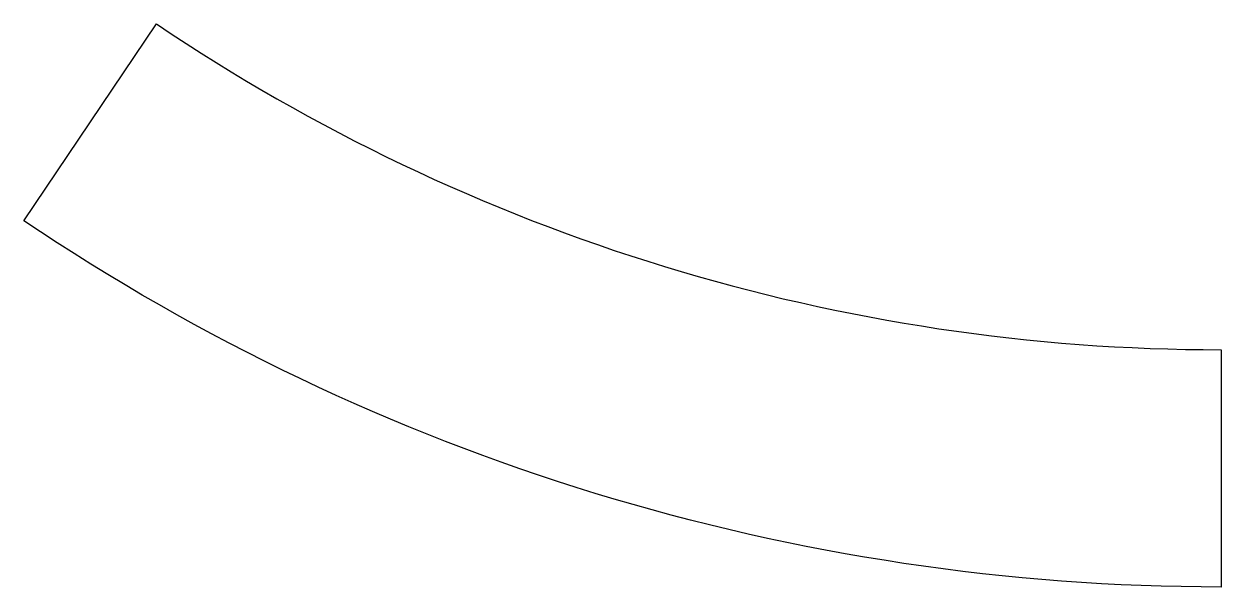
# Model space of a CAD drawing. Extents: x 135 to 307, y 0 to 81.
import ezdxf

# ---------------------------------------------------------------- set-up
doc = ezdxf.new("R2010")
doc.units = 0
doc.layers.add('Слой_1', color=7, linetype='CONTINUOUS')

msp = doc.modelspace()

# ---------------------------------------------------------------- linework, layer by layer
at = {"layer": 'Слой_1', "color": 7}
msp.add_lwpolyline([(307, 0, -0.149451), (135.33, 52.49), (154.34, 80.67, 0.149451), (307, 34)], format="xyb", close=True, dxfattribs=at)

doc.saveas('drawing.dxf')
